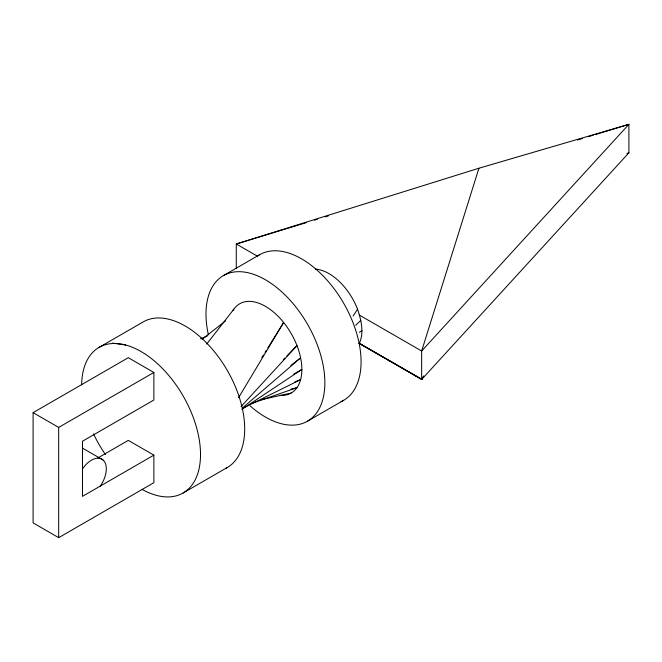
<?xml version="1.0" encoding="UTF-8"?>
<svg xmlns="http://www.w3.org/2000/svg" width="662" height="662" viewBox="0 0 662 662"><rect width="100%" height="100%" fill="white"/><g stroke="black" fill="none" stroke-linecap="round" stroke-linejoin="round"><path stroke-width="0.99" d="M315.327 269.128A46.696 26.96 60 0 1 357.554 309.171C361.162 320.003 364.315 332.63 359.284 343.487M421.644 379.492L628.9 152.806L628.9 124.34L478.932 168.231L421.644 351.026L421.644 379.492L359.019 343.33M423.374 376.653L421.644 379.45L423.73 375.917M238.56 397.68L283.642 322.493L267.812 347.964M261.804 357.629L263.443 354.989M265.081 352.358L266.174 350.595M353.119 316.031L357.554 309.171M206.701 344.066L233.868 309.154M82.477 468.862L85.53 465.005A21.076 12.164 -60 0 1 104.215 461.24A21.076 12.164 -60 0 1 100.616 485.627L100.243 486.107M241.076 406.551L296.981 345.589L286.911 355.933M283.311 359.632L284.751 358.15M355.717 325.241L360.856 320.276M242.333 408.123L300.622 357.836L290.916 365.441M627.336 154.155L628.9 152.806L626.922 153.41M202.125 339.333L225.411 320.996M241.845 409.389L301.864 369.446L293.854 374.071M99.052 347.401L143.232 321.897A84.057 48.533 60 0 1 228.125 371.887A84.057 48.533 60 0 1 225.577 468.398M223.392 275.615L259.603 254.705M33.1 412.649L128.296 357.695L153.874 372.466L153.874 400.022L82.477 441.24L82.477 496.359L153.874 455.142L153.874 482.697L58.678 537.66L33.1 522.889L33.1 412.649L58.678 427.42L153.874 372.466M97.951 457.889L128.296 440.371L153.874 455.142M359.317 332.324L361.982 330.793M183.109 492.991L227.289 467.488M307.449 421.206L343.661 400.303M242.482 408.421L300.622 379.616L294.904 381.924M200.512 338.745L207.156 336.089M250.459 403.878L296.981 387.667L290.982 389.182M478.932 168.231L236.276 243.997L236.276 268.367M306.489 222.597L236.276 243.997L257.65 256.343M314.4 220.189L317.371 219.287M325.282 216.871L328.253 215.969M577.471 140.013L582.419 138.507M588.352 136.703L593.293 135.189M595.279 134.593L628.9 124.34L421.644 351.026L359.3 315.029M260.911 399.757L291.189 393.038M112.565 343.131L125.697 345.018M359.317 343.413L421.81 379.309L359.176 343.139M82.824 448.315L103.115 460.024M58.678 427.42L58.678 537.66M257.154 256.302A84.057 48.533 60 0 1 343.661 303.237A84.057 48.533 60 0 1 341.062 401.627M208.406 334.889A84.057 48.533 60 0 1 259.264 276.592A84.057 48.533 60 0 1 324.678 388.04A84.057 48.533 60 0 1 250.037 405.823M232.867 310.718A51.528 29.749 60 0 1 291.925 334.84A51.528 29.749 60 0 1 279.861 395.371M81.649 384.837A84.057 48.533 60 0 1 141.387 351.737A84.057 48.533 60 0 1 200.52 454.165A84.057 48.533 60 0 1 141.991 489.342M105.465 454.579A84.057 48.533 60 0 1 93.499 433.85"/></g></svg>
